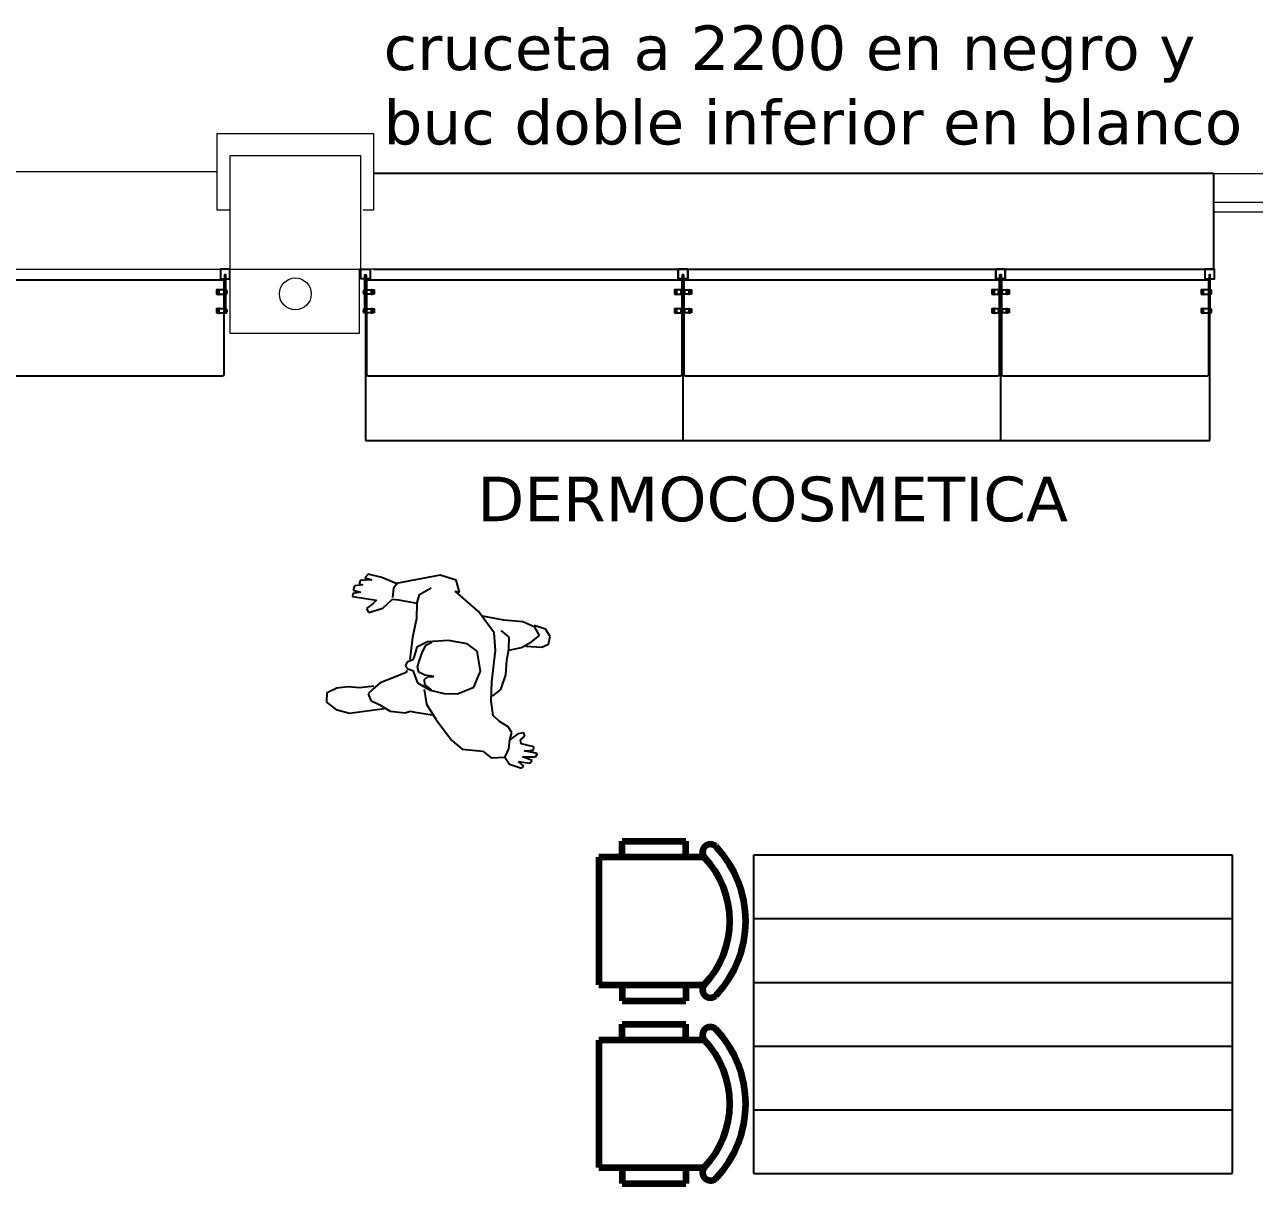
# Model space of a CAD drawing. Header units: inches. Extents: x -96389 to 34443, y 2 to 18625.
# Drawn here: x 26295 to 30152, y 9612 to 13248 of the extents above; entities that cross this region are included whole.
import ezdxf

# ---------------------------------------------------------------- set-up
doc = ezdxf.new("R2010")
doc.units = ezdxf.units.IN
doc.header["$LTSCALE"] = 2
doc.header["$MEASUREMENT"] = 0
doc.set_wipeout_variables(frame=1)
for name, color, linetype in [('CARPINTERÍA', 4, 'Continuous'), ('CONCEP 2D', 7, 'Continuous'), ('Linea Capa Color 0140 Blau Vidre JB', 140, 'Continuous'), ('LÍNEA FINA', 4, 'Continuous'), ('LÍNEA GRUESA', 1, 'Continuous'), ('LÍNEA MEDIA', 255, 'Continuous'), ('TEXTO', 7, 'Continuous')]:
    doc.layers.add(name, color=color, linetype=linetype)
doc.layers.add('dwgautocad.com', color=7, linetype='Continuous', lineweight=100)

# ---------------------------------------------------------------- blocks, each defined once
blk = doc.blocks.new('GFHGFH')
at = {"layer": 'CONCEP 2D'}
for p, q in [((72911.4, 32684.7), (72901.1, 32648.7)), ((72933.6, 32700.1), (72911.4, 32684.7)), ((72957.6, 32695), (72933.6, 32700.1)), ((72967.9, 32674.4), (72957.6, 32695)), ((72966.2, 32624.7), (72967.9, 32674.4)), ((73302.1, 32672.7), (73295.2, 32631.5)), ((73312.4, 32667.6), (73302.1, 32672.7)), ((72906.2, 32650.4), (72890.8, 32612.7)), ((72931.9, 32665.8), (72906.2, 32650.4)), ((72952.5, 32641.8), (72931.9, 32665.8)), ((72971.3, 32611), (72952.5, 32641.8)), ((73281.5, 32660.7), (73273, 32621.2)), ((73291.8, 32660.7), (73281.5, 32660.7)), ((73295.2, 32631.5), (73291.8, 32660.7)), ((73314.1, 32626.4), (73312.4, 32667.6)), ((73324.4, 32657.3), (73314.1, 32626.4)), ((73333, 32650.4), (73324.4, 32657.3)), ((73329.5, 32614.4), (73333, 32650.4)), ((72890.8, 32612.7), (72887.4, 32552.6)), ((72981.6, 32571.5), (72971.3, 32611)), ((73249, 32631.5), (73238.7, 32628.1)), ((73238.7, 32628.1), (73242.1, 32609.2)), ((73242.1, 32609.2), (73262.7, 32585.2)), ((73261, 32617.8), (73249, 32631.5)), ((73273, 32621.2), (73261, 32617.8)), ((73343.2, 32631.5), (73329.5, 32614.4)), ((73338.1, 32586.9), (73350.1, 32624.7)), ((73350.1, 32624.7), (73343.2, 32631.5)), ((72940.5, 32571.5), (72919.9, 32545.8)), ((72978.2, 32571.5), (72940.5, 32571.5)), ((73012.5, 32566.4), (72978.2, 32571.5)), ((73058.7, 32564.6), (73012.5, 32566.4)), ((73105, 32550.9), (73058.7, 32564.6)), ((73221.6, 32578.4), (73206.1, 32550.9)), ((73238.7, 32590.4), (73221.6, 32578.4)), ((73262.7, 32585.2), (73238.7, 32590.4)), ((73262.7, 32583.5), (73290.1, 32581.8)), ((73290.1, 32581.8), (73315.8, 32571.5)), ((73317.5, 32571.5), (73338.1, 32586.9)), ((73321, 32528.6), (73317.5, 32571.5)), ((72928.5, 32523.5), (72863.4, 32472)), ((72887.4, 32552.6), (72877.1, 32485.7)), ((72983.3, 32530.3), (72928.5, 32523.5)), ((73082.7, 32521.8), (72983.3, 32530.3)), ((73142.7, 32521.8), (73082.7, 32521.8)), ((73127.3, 32525.2), (73105, 32550.9)), ((73187.3, 32530.3), (73142.7, 32521.8)), ((73206.1, 32550.9), (73187.3, 32530.3)), ((73300.4, 32501.2), (73321, 32528.6)), ((73050.1, 32484.7), (72988, 32472.6)), ((73100.9, 32466.3), (73050.1, 32484.7)), ((73297, 32436), (73300.4, 32501.2)), ((72863.4, 32472), (72801.7, 32396.5)), ((72988, 32472.6), (72965.7, 32440)), ((73123.9, 32415.4), (73100.9, 32466.3)), ((72805.1, 32410.3), (72767.4, 32398.3)), ((72801.7, 32396.5), (72805.1, 32410.3)), ((72965.7, 32440), (72957.6, 32381.1)), ((73123.9, 32374.2), (73123.9, 32415.4)), ((73269.5, 32401.7), (73297, 32436)), ((72767.4, 32398.3), (72753.7, 32348.5)), ((72957.6, 32381.1), (72964.5, 32315.9)), ((73115.3, 32329.6), (73123.9, 32374.2)), ((73206.1, 32350.2), (73269.5, 32401.7)), ((72753.7, 32348.5), (72770.8, 32271.3)), ((72974.8, 32310.8), (72964.5, 32329.6)), ((73072.5, 32339.3), (73069, 32310.8)), ((73074.2, 32319.4), (73072.5, 32339.3)), ((73093.6, 32289.1), (73115.3, 32329.6)), ((73113.7, 32334), (73098.2, 32312.5)), ((73159.9, 32319.4), (73206.1, 32350.2)), ((73185.6, 32285.1), (73192.4, 32338.2)), ((72817.1, 32285.1), (72794.8, 32321.1)), ((72964.5, 32315.9), (72982.2, 32282.8)), ((72998.8, 32300.5), (72974.8, 32310.8)), ((73026.2, 32291.9), (72998.8, 32300.5)), ((73045, 32286.8), (73026.2, 32291.9)), ((73060.5, 32291.9), (73045, 32286.8)), ((73055.8, 32273.1), (73093.6, 32289.1)), ((73069, 32310.8), (73060.5, 32291.9)), ((73082.7, 32310.8), (73074.2, 32319.4)), ((73098.2, 32312.5), (73082.7, 32310.8)), ((73113.6, 32310.8), (73159.9, 32319.4)), ((72770.8, 32271.3), (72784.5, 32211.3)), ((72846.2, 32278.2), (72817.1, 32285.1)), ((72835.9, 32219.9), (72844.5, 32278.2)), ((72844.5, 32278.2), (72892.5, 32278.2)), ((72892.5, 32278.2), (72952.5, 32267.9)), ((72952.5, 32267.9), (73022, 32261.9)), ((72982.2, 32282.8), (73011.3, 32275.9)), ((73011.3, 32275.9), (73022.1, 32272)), ((73022.1, 32272), (73030.2, 32254.8)), ((73030.2, 32254.8), (73041.6, 32248.4)), ((73041.6, 32248.4), (73050.7, 32257)), ((73050.7, 32257), (73055.8, 32273.1)), ((73055.5, 32254.3), (73062.2, 32252.5)), ((73062.2, 32252.5), (73079.3, 32214.7)), ((73183.9, 32269.6), (73185.6, 32285.1)), ((73189, 32254.2), (73183.9, 32269.6)), ((73185.6, 32206.1), (73189, 32254.2)), ((72784.5, 32211.3), (72767.4, 32165)), ((72782.8, 32216.4), (72800, 32202.7)), ((72834.2, 32201), (72835.9, 32219.9)), ((73079.3, 32214.7), (73098.2, 32171.8)), ((72800, 32202.7), (72829.1, 32201)), ((72863.4, 32171.8), (72834.2, 32201)), ((72878.8, 32129), (72863.4, 32171.8)), ((73098.2, 32171.8), (73118.7, 32149.5)), ((73154.7, 32144.4), (73166.7, 32173.6)), ((73166.7, 32173.6), (73185.6, 32206.1)), ((73178.7, 32189), (73197.6, 32079.2)), ((72767.4, 32165), (72758.8, 32122.1)), ((72770.8, 32111.8), (72776, 32134.1)), ((72776, 32134.1), (72779.4, 32098.1)), ((72830.8, 32075.8), (72839.4, 32151.3)), ((72839.4, 32151.3), (72849.7, 32141)), ((72849.7, 32141), (72866.8, 32120.4)), ((73115.3, 32108.4), (73108.4, 32153)), ((73118.7, 32149.5), (73134.1, 32135.8)), ((73134.1, 32135.8), (73154.7, 32144.4)), ((72758.8, 32122.1), (72770.8, 32111.8)), ((72779.4, 32098.1), (72791.4, 32094.7)), ((72791.4, 32094.7), (72793.1, 32106.7)), ((72793.1, 32106.7), (72796.5, 32080.9)), ((72810.2, 32077.5), (72815.4, 32099.8)), ((72815.4, 32099.8), (72820.5, 32075.8)), ((72866.8, 32120.4), (72878.8, 32129)), ((73113.6, 32070.6), (73115.3, 32108.4)), ((72796.5, 32080.9), (72810.2, 32077.5)), ((72820.5, 32075.8), (72830.8, 32075.8)), ((73118.7, 32036.3), (73113.6, 32070.6)), ((73197.6, 32079.2), (73189, 32039.8)), ((73134.1, 32007.2), (73118.7, 32036.3)), ((73189, 32039.8), (73165, 32007.2)), ((73165, 32007.2), (73134.1, 32007.2))]:
    blk.add_line(p, q, dxfattribs=at)
blk = doc.blocks.new('silla planta')
at = {"layer": 'dwgautocad.com'}
for p, q in [((0.5326, -0.8996), (0.5326, -1.2306)), ((0.9326, -1.2306), (0.9326, -0.8996)), ((0.4826, -1.1572), (0.4826, -0.9572)), ((0.5326, -0.9572), (0.4826, -0.9572)), ((0.9326, -0.9572), (0.9826, -0.9572)), ((0.9826, -1.1572), (0.9826, -0.9572)), ((0.5326, -1.1572), (0.4826, -1.1572)), ((0.9326, -1.1572), (0.9826, -1.1572)), ((0.5326, -1.2306), (0.9326, -1.2306))]:
    blk.add_line(p, q, dxfattribs=at)
for centre, radius, start, end in [((0.7326, -1.1099), 0.3402, 46.4394, 133.5606), ((0.7326, -1.1099), 0.2902, 46.4394, 133.5606), ((0.5169, -0.8801), 0.0251, 138.3417, 308.7795), ((0.9483, -0.8801), 0.0251, 231.2205, 41.6583)]:
    blk.add_arc(centre, radius, start, end, dxfattribs=at)

msp = doc.modelspace()

# ---------------------------------------------------------------- linework, layer by layer
at = {"color": 140, "ltscale": 10}
for p, q in [((26921.1, 12415.1), (26921.1, 12343.1)), ((27367.1, 12415.1), (27367.1, 12343.1)), ((28357.1, 12415.1), (28357.1, 12343.1)), ((28363.1, 12415.1), (28363.1, 12343.1)), ((29353.1, 12415.1), (29353.1, 12343.1)), ((29359.1, 12415.1), (29359.1, 12343.1)), ((30009.1, 12415.1), (30009.1, 12343.1))]:
    msp.add_line(p, q, dxfattribs=at)
for p, q in [((27364.1, 12343.1), (27364.1, 11943.1)), ((28360.1, 12343.1), (28360.1, 11943.1)), ((29356.1, 12343.1), (29356.1, 11943.1)), ((30012.1, 11943.1), (30012.1, 12343.1)), ((27364.1, 11943.1), (30012.1, 11943.1)), ((28582.6, 10080.5), (28582.6, 10642.5)), ((30082.6, 10642.5), (30082.6, 9642.5))]:
    msp.add_line(p, q)
at = {"ltscale": 0.5}
for p, q in [((28582.6, 10642.5), (30082.6, 10642.5)), ((28582.6, 10442.5), (30082.6, 10442.5)), ((28582.6, 10242.5), (30082.6, 10242.5)), ((28582.6, 9642.5), (28582.6, 10080.5)), ((28582.6, 10042.5), (30082.6, 10042.5)), ((28582.6, 9842.5), (30082.6, 9842.5)), ((28582.6, 9642.5), (30082.6, 9642.5))]:
    msp.add_line(p, q, dxfattribs=at)
at = {"ltscale": 10}
for points in [[(26909.1, 12450.1), (26939.1, 12450.1), (26939.1, 12480.1), (26909.1, 12480.1)], [(26922.1, 12343.1), (26926.1, 12343.1), (26926.1, 12463.1), (26922.1, 12463.1)], [(27379.1, 12450.1), (27349.1, 12450.1), (27349.1, 12480.1), (27379.1, 12480.1)], [(27366.1, 12343.1), (27362.1, 12343.1), (27362.1, 12463.1), (27366.1, 12463.1)], [(28375.1, 12450.1), (28345.1, 12450.1), (28345.1, 12480.1), (28375.1, 12480.1)], [(28345.1, 12450.1), (28375.1, 12450.1), (28375.1, 12480.1), (28345.1, 12480.1)], [(28362.1, 12343.1), (28358.1, 12343.1), (28358.1, 12463.1), (28362.1, 12463.1)], [(28358.1, 12343.1), (28362.1, 12343.1), (28362.1, 12463.1), (28358.1, 12463.1)], [(29341.1, 12450.1), (29371.1, 12450.1), (29371.1, 12480.1), (29341.1, 12480.1)], [(29371.1, 12450.1), (29341.1, 12450.1), (29341.1, 12480.1), (29371.1, 12480.1)], [(29354.1, 12343.1), (29358.1, 12343.1), (29358.1, 12463.1), (29354.1, 12463.1)], [(29358.1, 12343.1), (29354.1, 12343.1), (29354.1, 12463.1), (29358.1, 12463.1)], [(29997.1, 12450.1), (30027.1, 12450.1), (30027.1, 12480.1), (29997.1, 12480.1)], [(30010.1, 12343.1), (30014.1, 12343.1), (30014.1, 12463.1), (30010.1, 12463.1)], [(26897.1, 12402.1), (26922.1, 12402.1), (26922.1, 12415.1), (26897.1, 12415.1)], [(27391.1, 12402.1), (27366.1, 12402.1), (27366.1, 12415.1), (27391.1, 12415.1)], [(28333.1, 12402.1), (28358.1, 12402.1), (28358.1, 12415.1), (28333.1, 12415.1)], [(28387.1, 12402.1), (28362.1, 12402.1), (28362.1, 12415.1), (28387.1, 12415.1)], [(29329.1, 12402.1), (29354.1, 12402.1), (29354.1, 12415.1), (29329.1, 12415.1)], [(29383.1, 12402.1), (29358.1, 12402.1), (29358.1, 12415.1), (29383.1, 12415.1)], [(29383.1, 12402.1), (29358.1, 12402.1), (29358.1, 12415.1), (29383.1, 12415.1)], [(29985.1, 12402.1), (30010.1, 12402.1), (30010.1, 12415.1), (29985.1, 12415.1)], [(26897.1, 12343.1), (26922.1, 12343.1), (26922.1, 12356.1), (26897.1, 12356.1)], [(27391.1, 12343.1), (27366.1, 12343.1), (27366.1, 12356.1), (27391.1, 12356.1)], [(28333.1, 12343.1), (28358.1, 12343.1), (28358.1, 12356.1), (28333.1, 12356.1)], [(28387.1, 12343.1), (28362.1, 12343.1), (28362.1, 12356.1), (28387.1, 12356.1)], [(29329.1, 12343.1), (29354.1, 12343.1), (29354.1, 12356.1), (29329.1, 12356.1)], [(29383.1, 12343.1), (29358.1, 12343.1), (29358.1, 12356.1), (29383.1, 12356.1)], [(29383.1, 12343.1), (29358.1, 12343.1), (29358.1, 12356.1), (29383.1, 12356.1)], [(29985.1, 12343.1), (30010.1, 12343.1), (30010.1, 12356.1), (29985.1, 12356.1)]]:
    msp.add_lwpolyline(points, close=True, dxfattribs=at)
at = {"color": 8, "ltscale": 10}
for points in [[(26905.1, 12415.1, 1), (26903.1, 12415.1), (26903.1, 12402.1, 1), (26905.1, 12402.1)], [(27383.1, 12415.1, -1), (27385.1, 12415.1), (27385.1, 12402.1, -1), (27383.1, 12402.1)], [(28341.1, 12415.1, 1), (28339.1, 12415.1), (28339.1, 12402.1, 1), (28341.1, 12402.1)], [(28379.1, 12415.1, -1), (28381.1, 12415.1), (28381.1, 12402.1, -1), (28379.1, 12402.1)], [(29337.1, 12415.1, 1), (29335.1, 12415.1), (29335.1, 12402.1, 1), (29337.1, 12402.1)], [(29375.1, 12415.1, -1), (29377.1, 12415.1), (29377.1, 12402.1, -1), (29375.1, 12402.1)], [(29375.1, 12415.1, -1), (29377.1, 12415.1), (29377.1, 12402.1, -1), (29375.1, 12402.1)], [(29993.1, 12415.1, 1), (29991.1, 12415.1), (29991.1, 12402.1, 1), (29993.1, 12402.1)], [(26905.1, 12356.1, 1), (26903.1, 12356.1), (26903.1, 12343.1, 1), (26905.1, 12343.1)], [(27383.1, 12356.1, -1), (27385.1, 12356.1), (27385.1, 12343.1, -1), (27383.1, 12343.1)], [(28341.1, 12356.1, 1), (28339.1, 12356.1), (28339.1, 12343.1, 1), (28341.1, 12343.1)], [(28379.1, 12356.1, -1), (28381.1, 12356.1), (28381.1, 12343.1, -1), (28379.1, 12343.1)], [(29337.1, 12356.1, 1), (29335.1, 12356.1), (29335.1, 12343.1, 1), (29337.1, 12343.1)], [(29375.1, 12356.1, -1), (29377.1, 12356.1), (29377.1, 12343.1, -1), (29375.1, 12343.1)], [(29375.1, 12356.1, -1), (29377.1, 12356.1), (29377.1, 12343.1, -1), (29375.1, 12343.1)], [(29993.1, 12356.1, 1), (29991.1, 12356.1), (29991.1, 12343.1, 1), (29993.1, 12343.1)]]:
    msp.add_lwpolyline(points, format="xyb", close=True, dxfattribs=at)
at = {"ltscale": 10}
for points in [[(26928.1, 12415.1), (26926.1, 12415.1), (26926.1, 12402.1), (26928.1, 12402.1, 0.307692)], [(27360.1, 12415.1), (27362.1, 12415.1), (27362.1, 12402.1), (27360.1, 12402.1, -0.307692)], [(28356.1, 12415.1), (28358.1, 12415.1), (28358.1, 12402.1), (28356.1, 12402.1, -0.307692)], [(28364.1, 12415.1), (28362.1, 12415.1), (28362.1, 12402.1), (28364.1, 12402.1, 0.307692)], [(29352.1, 12415.1), (29354.1, 12415.1), (29354.1, 12402.1), (29352.1, 12402.1, -0.307692)], [(29360.1, 12415.1), (29358.1, 12415.1), (29358.1, 12402.1), (29360.1, 12402.1, 0.307692)], [(30016.1, 12415.1), (30014.1, 12415.1), (30014.1, 12402.1), (30016.1, 12402.1, 0.307692)], [(26928.1, 12356.1), (26926.1, 12356.1), (26926.1, 12343.1), (26928.1, 12343.1, 0.307692)], [(27360.1, 12356.1), (27362.1, 12356.1), (27362.1, 12343.1), (27360.1, 12343.1, -0.307692)], [(28356.1, 12356.1), (28358.1, 12356.1), (28358.1, 12343.1), (28356.1, 12343.1, -0.307692)], [(28364.1, 12356.1), (28362.1, 12356.1), (28362.1, 12343.1), (28364.1, 12343.1, 0.307692)], [(29352.1, 12356.1), (29354.1, 12356.1), (29354.1, 12343.1), (29352.1, 12343.1, -0.307692)], [(29360.1, 12356.1), (29358.1, 12356.1), (29358.1, 12343.1), (29360.1, 12343.1, 0.307692)], [(30016.1, 12356.1), (30014.1, 12356.1), (30014.1, 12343.1), (30016.1, 12343.1, 0.307692)]]:
    msp.add_lwpolyline(points, format="xyb", close=True, dxfattribs=at)
at = {"layer": 'CARPINTERÍA', "lineweight": 9}
for p, q in [((30024.2, 12690.4), (32659.3, 12690.4)), ((30024.2, 12660.4), (32659.3, 12660.4))]:
    msp.add_line(p, q, dxfattribs=at)
at = {"layer": 'Linea Capa Color 0140 Blau Vidre JB', "ltscale": 10}
for points in [[(25936.1, 12146.1), (26916.1, 12146.1, 0.414214), (26921.1, 12151.1), (26921.1, 12446.1), (25931.1, 12446.1), (25931.1, 12151.1, 0.414214)], [(27372.1, 12146.1), (28352.1, 12146.1, 0.414214), (28357.1, 12151.1), (28357.1, 12446.1), (27367.1, 12446.1), (27367.1, 12151.1, 0.414214)], [(28368.1, 12146.1), (29348.1, 12146.1, 0.414214), (29353.1, 12151.1), (29353.1, 12446.1), (28363.1, 12446.1), (28363.1, 12151.1, 0.414214)], [(29364.1, 12146.1), (30004.1, 12146.1, 0.414214), (30009.1, 12151.1), (30009.1, 12446.1), (29359.1, 12446.1), (29359.1, 12151.1, 0.414214)]]:
    msp.add_lwpolyline(points, format="xyb", close=True, dxfattribs=at)
at = {"layer": 'LÍNEA FINA', "lineweight": 9}
msp.add_line((30024.2, 12780.1), (32659.3, 12780.1), dxfattribs=at)
msp.add_lwpolyline([(26939.1, 12480.1), (26939.1, 12280.1), (27345.2, 12280.1), (27345.2, 12480.1)], dxfattribs=at)
msp.add_circle((27144.1, 12402.8), 50, dxfattribs=at)
at = {"layer": 'LÍNEA GRUESA', "lineweight": 20}
msp.add_lwpolyline([(26939.1, 12480.1), (27349.1, 12480.1), (27349.1, 12835.9), (26939.1, 12835.9)], close=True, dxfattribs=at)
at = {"layer": 'LÍNEA MEDIA'}
for p, q in [((30024.2, 12780.1), (27389.1, 12780.1)), ((30024.2, 12780.1), (30024.2, 12480.1)), ((27389.1, 12480.1), (30024.2, 12480.1))]:
    msp.add_line(p, q, dxfattribs=at)
at = {"layer": 'LÍNEA MEDIA', "lineweight": 15}
msp.add_line((27389.1, 12480.1), (27345.2, 12480.1), dxfattribs=at)
for points in [[(26939.1, 12665.9), (26899.1, 12665.9), (26899.1, 12905.9), (27389.1, 12905.9), (27389.1, 12665.9), (27356.6, 12665.9)], [(26899.1, 12665.9), (26899.1, 12785.9), (24009.3, 12785.9)], [(23944.3, 12480.1), (26939.1, 12480.1)]]:
    msp.add_lwpolyline(points, dxfattribs=at)

# ---------------------------------------------------------------- block references
at = {"layer": 'CONCEP 2D', "rotation": 267.9530556485198}
msp.add_blockref('GFHGFH', (-2130.3, 85382.9), dxfattribs=at)
at = {"layer": 'dwgautocad.com', "xscale": 1000, "yscale": 1000, "zscale": 1000, "rotation": 270}
for p in [(29326.5, 11167.7), (29326.5, 10594.3)]:
    msp.add_blockref('silla planta', p, dxfattribs=at)

# ---------------------------------------------------------------- texts
at = {"layer": 'TEXTO', "lineweight": 9, "char_height": 140, "width": 6151.239, "attachment_point": 1}
for s, insert in [('{\\fVerdana|b0|i0|c0|p34;cruceta a 2200 en negro y \\Pbuc doble inferior en blanco}', (27420.9, 13245.3)), ('{\\fVerdana|b0|i0|c0|p34;DERMOCOSMETICA}', (27714.5, 11829.5))]:
    msp.add_mtext(s, dxfattribs=dict(at, insert=insert))

doc.saveas('drawing.dxf')
